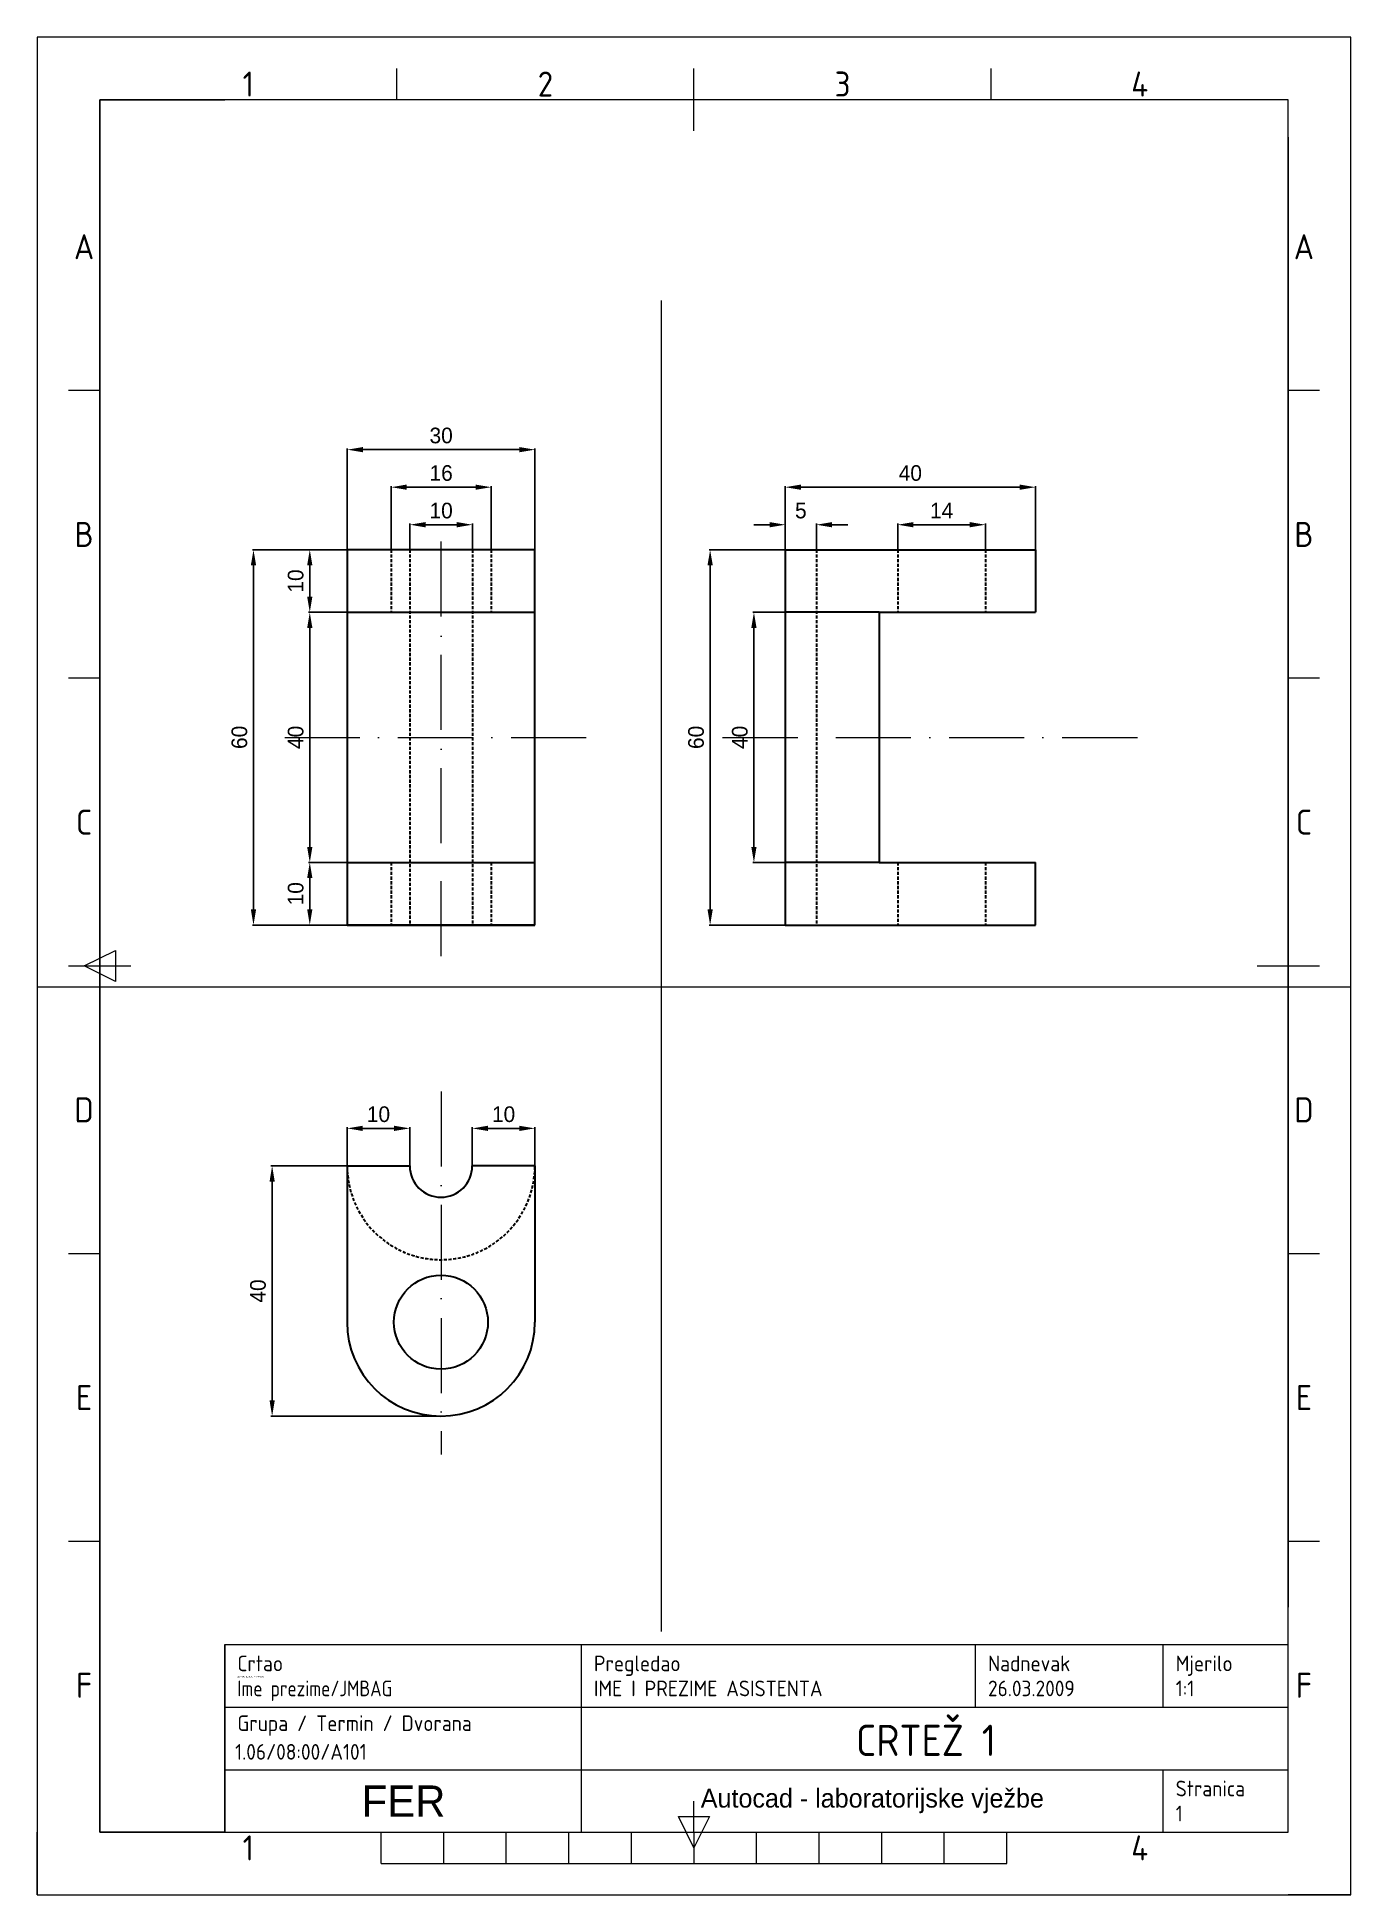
# Paper-space layout 'Izometrija FER' of a CAD drawing. Header units: inches, sheet in millimetres. Extents: x 0 to 210, y 0 to 297.
# The model-space entities are those that its viewports show. They can reach past a viewport. Long polylines and large blocks are cut down to what shows.
import ezdxf
from ezdxf.enums import TextEntityAlignment as Align

# ---------------------------------------------------------------- set-up
doc = ezdxf.new("R2010")
doc.units = ezdxf.units.IN
doc.header["$MEASUREMENT"] = 0
doc.linetypes.add('ACAD_ISO10W100', pattern=[18, 12, -3, 0, -3])
doc.linetypes.add('DASHED', pattern=[0.75, 0.5, -0.25])
for name, color, linetype, lineweight in [('bridovi', 7, 'Continuous', 30), ('FRAME 050', 7, 'Continuous', 0), ('FRAME 070', 7, 'Continuous', 0), ('FRAME 200', 8, 'Continuous', 0), ('kote', 7, 'Continuous', 15), ('nevidljivi bridovi', 7, 'DASHED', 30), ('pomocne', 3, 'Continuous', 15), ('simetrala', 1, 'ACAD_ISO10W100', 15), ('TEKST SASTAVNICE', 7, 'Continuous', 0), ('Viewport', 7, 'Continuous', 0)]:
    doc.layers.add(name, color=color, linetype=linetype, lineweight=lineweight)
doc.styles.add('ISO Proportional', font='')
doc.styles.get('ISO Proportional').set_extended_font_data('isocp.shx')
doc.dimstyles.get("Standard").update_dxf_attribs({"dimtxt": 2.5, "dimasz": 2.5, "dimexe": 0.18, "dimexo": 0.0625, "dimgap": 1, "dimtad": 1, "dimdec": 0, "dimzin": 0, "dimdsep": 46, "dimtxsty": 'Standard', "dimcen": 0.09, "dimadec": 0, "dimazin": 0, "dimtfac": 1, "dimtdec": 0, "dimtofl": 0, "dimtmove": 0, "dimatfit": 3, "dimfxl": 1, "dimtolj": 1, "dimtzin": 0, "dimarcsym": 0})

# ---------------------------------------------------------------- blocks, each defined once
blk = doc.blocks.new('ISO_A4_FER_AutoCAD[1].dwg')
at = {"layer": 'FRAME 050'}
for p, q in [((57.5, 287), (57.5, 292)), ((105, 282), (105, 292)), ((152.5, 287), (152.5, 292)), ((10, 240.5), (5, 240.5)), ((205, 240.5), (200, 240.5)), ((10, 194.5), (5, 194.5)), ((205, 194.5), (200, 194.5)), ((7.5, 148.5), (12.5, 151)), ((12.5, 151), (12.5, 146)), ((5, 148.5), (15, 148.5)), ((12.5, 146), (7.5, 148.5)), ((195, 148.5), (205, 148.5)), ((10, 102.5), (5, 102.5)), ((205, 102.5), (200, 102.5)), ((10, 56.5), (5, 56.5)), ((205, 56.5), (200, 56.5)), ((105, 10), (105, 15)), ((105, 7.5), (102.5, 12.5)), ((102.5, 12.5), (107.5, 12.5)), ((107.5, 12.5), (105, 7.5)), ((55, 5), (55, 10)), ((65, 5), (65, 10)), ((75, 5), (75, 10)), ((85, 5), (85, 10)), ((95, 5), (95, 10)), ((105, 10), (105, 5)), ((115, 5), (115, 10)), ((125, 5), (125, 10)), ((135, 5), (135, 10)), ((145, 5), (145, 10)), ((155, 5), (155, 10)), ((55, 5), (155, 5))]:
    blk.add_line(p, q, dxfattribs=at)
at = {"layer": 'FRAME 070'}
for p, q in [((10, 287), (10, 10)), ((200, 287), (10, 287)), ((200, 10), (200, 287)), ((30, 40), (200, 40)), ((30, 10), (30, 40)), ((87, 30), (87, 40)), ((150, 30), (150, 40)), ((180, 30), (180, 40)), ((30, 30), (200, 30)), ((87.01, 10.02), (87.02, 30)), ((30.13, 19.97), (200, 20)), ((180, 10), (180, 20)), ((10, 10), (200, 10))]:
    blk.add_line(p, q, dxfattribs=at)
at = {"layer": 'FRAME 200'}
for p, q in [((0, 297), (0, 287)), ((10, 297), (0, 297)), ((210, 297), (200, 297)), ((210, 287), (210, 297)), ((0, 0), (0, 10)), ((210, 0), (210, 10)), ((0, 0), (10, 0)), ((210, 0), (200, 0))]:
    blk.add_line(p, q, dxfattribs=at)
at = {"layer": 'Viewport'}
for p, q in [((10, 287), (30, 287)), ((10, 10), (10, 287)), ((200, 281), (200, 46)), ((30, 40), (30, 10)), ((30, 10), (10, 10))]:
    blk.add_line(p, q, dxfattribs=at)
at = {"layer": 'FRAME 050', "style": 'ISO Proportional'}
for s, p in [('1', (33.75, 289.5)), ('2', (81.25, 289.5)), ('3', (128.75, 289.5)), ('4', (176.25, 289.5)), ('A', (7.5, 263.5)), ('A', (202.5, 263.5)), ('B', (7.5, 217.5)), ('B', (202.5, 217.5)), ('C', (7.5, 171.5)), ('C', (202.5, 171.5)), ('D', (7.5, 125.5)), ('D', (202.5, 125.5)), ('E', (7.5, 79.5)), ('E', (202.5, 79.5)), ('F', (7.5, 33.5)), ('F', (202.5, 33.5)), ('1', (33.75, 7.5)), ('4', (176.25, 7.5))]:
    blk.add_text(s, height=4, dxfattribs=at).set_placement(p, align=Align.MIDDLE_CENTER)
at = {"layer": 'FRAME 070', "linetype": 'Continuous', "lineweight": 0, "attachment_point": 5}
for s, insert, char_height, width in [('FER', (58.57, 14.99), 5, 56.8833), ('Autocad - laboratorijske vježbe', (133.51, 15), 3, 92.9897)]:
    blk.add_mtext(s, dxfattribs=dict(at, insert=insert, char_height=char_height, width=width))
at = {"layer": 'TEKST SASTAVNICE', "linetype": 'Continuous', "lineweight": 0, "char_height": 2.5, "attachment_point": 1, "style": 'ISO Proportional'}
for s, insert, width in [('Crtao', (32, 38.25), 9.5238), ('Pregledao', (89, 38.25), 17.619), ('Nadnevak', (152, 38.25), 17.0238), ('Mjerilo', (182, 38.25), 11.1905), ('Stranica', (182, 18.25), 14.6429)]:
    blk.add_mtext(s, dxfattribs=dict(at, insert=insert, width=width))
at = {"layer": 'TEKST SASTAVNICE', "linetype": 'Continuous', "lineweight": 0, "insert": (32, 28.69), "char_height": 2.5, "width": 52.2994, "attachment_point": 1}
blk.add_mtext('{\\Fisocp|c238;Grupa / Termin / Dvorana}', dxfattribs=at)
at = {"layer": 'TEKST SASTAVNICE', "style": 'ISO Proportional'}
for tag, p in [('IME_I_PREZIME/MB', (32, 33)), ('IME_I_PREZIME_ASISTENTA', (89, 33)), ('NADNEVAK', (152, 33)), ('MJERILO', (182, 33)), ('GRUPA/TERMIN/DVORANA', (31.64, 22.86)), ('STR_BR', (182, 13))]:
    blk.add_attdef(tag, text='', height=2.5, dxfattribs=at).set_placement(p, align=Align.MIDDLE_LEFT)
blk.add_attdef('NAZIV_CRTEZA', text='', height=5, dxfattribs=at).set_placement((142.08, 24.7), align=Align.MIDDLE_CENTER)
blk = doc.blocks.new('*D1')
at = {"layer": 'Defpoints', "color": 0}
for p in [(70, 130), (55, 70), (70, 70)]:
    blk.add_point(p, dxfattribs=at)
at = {"layer": 'kote', "color": 0, "lineweight": -2}
for p, q in [((69.94, 130), (54.82, 130)), ((55, 127.5), (55, 72.5)), ((69.94, 70), (54.82, 70))]:
    blk.add_line(p, q, dxfattribs=at)
at = {"layer": 'kote', "color": 0}
for points in [[(54.58, 127.5), (55.42, 127.5), (55, 130)], [(54.58, 72.5), (55.42, 72.5), (55, 70)]]:
    blk.add_solid(points, dxfattribs=at)
at = {"layer": 'kote', "color": 0, "insert": (52.75, 100), "char_height": 2.5, "attachment_point": 5, "rotation": 90}
blk.add_mtext('\\A1;60', dxfattribs=at)
blk = doc.blocks.new('*D2')
at = {"layer": 'Defpoints', "color": 0}
for p in [(70, 120), (64, 80), (70, 80)]:
    blk.add_point(p, dxfattribs=at)
at = {"layer": 'kote', "color": 0, "lineweight": -2}
for p, q in [((69.94, 120), (63.82, 120)), ((64, 117.5), (64, 82.5)), ((69.94, 80), (63.82, 80))]:
    blk.add_line(p, q, dxfattribs=at)
at = {"layer": 'kote', "color": 0}
for points in [[(63.58, 117.5), (64.42, 117.5), (64, 120)], [(63.58, 82.5), (64.42, 82.5), (64, 80)]]:
    blk.add_solid(points, dxfattribs=at)
at = {"layer": 'kote', "color": 0, "insert": (61.75, 100), "char_height": 2.5, "attachment_point": 5, "rotation": 90}
blk.add_mtext('\\A1;40', dxfattribs=at)
blk = doc.blocks.new('*D3')
at = {"layer": 'Defpoints', "color": 0}
for p in [(70, 130), (64, 120), (70, 120)]:
    blk.add_point(p, dxfattribs=at)
at = {"layer": 'kote', "color": 0, "lineweight": -2}
for p, q in [((69.94, 130), (63.82, 130)), ((64, 127.5), (64, 122.5)), ((69.94, 120), (63.82, 120))]:
    blk.add_line(p, q, dxfattribs=at)
at = {"layer": 'kote', "color": 0}
for points in [[(63.58, 127.5), (64.42, 127.5), (64, 130)], [(63.58, 122.5), (64.42, 122.5), (64, 120)]]:
    blk.add_solid(points, dxfattribs=at)
at = {"layer": 'kote', "color": 0, "insert": (61.75, 125), "char_height": 2.5, "attachment_point": 5, "rotation": 90}
blk.add_mtext('\\A1;10', dxfattribs=at)
blk = doc.blocks.new('*D4')
at = {"layer": 'Defpoints', "color": 0}
for p in [(70, 80), (64, 70), (70, 70)]:
    blk.add_point(p, dxfattribs=at)
at = {"layer": 'kote', "color": 0, "lineweight": -2}
for p, q in [((69.94, 80), (63.82, 80)), ((64, 77.5), (64, 72.5)), ((69.94, 70), (63.82, 70))]:
    blk.add_line(p, q, dxfattribs=at)
at = {"layer": 'kote', "color": 0}
for points in [[(63.58, 77.5), (64.42, 77.5), (64, 80)], [(63.58, 72.5), (64.42, 72.5), (64, 70)]]:
    blk.add_solid(points, dxfattribs=at)
at = {"layer": 'kote', "color": 0, "insert": (61.75, 75), "char_height": 2.5, "attachment_point": 5, "rotation": 90}
blk.add_mtext('\\A1;10', dxfattribs=at)
blk = doc.blocks.new('*D5')
at = {"layer": 'Defpoints', "color": 0}
for p in [(180, 140), (140, 130), (180, 130)]:
    blk.add_point(p, dxfattribs=at)
at = {"layer": 'kote', "color": 0, "lineweight": -2}
for p, q in [((140, 130.06), (140, 140.18)), ((142.5, 140), (177.5, 140)), ((180, 130.06), (180, 140.18))]:
    blk.add_line(p, q, dxfattribs=at)
at = {"layer": 'kote', "color": 0}
for points in [[(142.5, 140.42), (142.5, 139.58), (140, 140)], [(177.5, 140.42), (177.5, 139.58), (180, 140)]]:
    blk.add_solid(points, dxfattribs=at)
at = {"layer": 'kote', "color": 0, "insert": (160, 142.25), "char_height": 2.5, "attachment_point": 5}
blk.add_mtext('\\A1;40', dxfattribs=at)
blk = doc.blocks.new('*D6')
at = {"layer": 'Defpoints', "color": 0}
for p in [(172, 134), (158, 130), (172, 130)]:
    blk.add_point(p, dxfattribs=at)
at = {"layer": 'kote', "color": 0, "lineweight": -2}
for p, q in [((158, 130.06), (158, 134.18)), ((160.5, 134), (169.5, 134)), ((172, 130.06), (172, 134.18))]:
    blk.add_line(p, q, dxfattribs=at)
at = {"layer": 'kote', "color": 0}
for points in [[(160.5, 134.42), (160.5, 133.58), (158, 134)], [(169.5, 134.42), (169.5, 133.58), (172, 134)]]:
    blk.add_solid(points, dxfattribs=at)
at = {"layer": 'kote', "color": 0, "insert": (165, 136.25), "char_height": 2.5, "attachment_point": 5}
blk.add_mtext('\\A1;14', dxfattribs=at)
blk = doc.blocks.new('*D7')
at = {"layer": 'Defpoints', "color": 0}
for p in [(140, 130), (128, 70), (140, 70)]:
    blk.add_point(p, dxfattribs=at)
at = {"layer": 'kote', "color": 0, "lineweight": -2}
for p, q in [((139.94, 130), (127.82, 130)), ((128, 127.5), (128, 72.5)), ((139.94, 70), (127.82, 70))]:
    blk.add_line(p, q, dxfattribs=at)
at = {"layer": 'kote', "color": 0}
for points in [[(127.58, 127.5), (128.42, 127.5), (128, 130)], [(127.58, 72.5), (128.42, 72.5), (128, 70)]]:
    blk.add_solid(points, dxfattribs=at)
at = {"layer": 'kote', "color": 0, "insert": (125.75, 100), "char_height": 2.5, "attachment_point": 5, "rotation": 90}
blk.add_mtext('\\A1;60', dxfattribs=at)
blk = doc.blocks.new('*D8')
at = {"layer": 'Defpoints', "color": 0}
for p in [(140, 120), (135, 80), (140, 80)]:
    blk.add_point(p, dxfattribs=at)
at = {"layer": 'kote', "color": 0, "lineweight": -2}
for p, q in [((139.94, 120), (134.82, 120)), ((135, 117.5), (135, 82.5)), ((139.94, 80), (134.82, 80))]:
    blk.add_line(p, q, dxfattribs=at)
at = {"layer": 'kote', "color": 0}
for points in [[(134.58, 117.5), (135.42, 117.5), (135, 120)], [(134.58, 82.5), (135.42, 82.5), (135, 80)]]:
    blk.add_solid(points, dxfattribs=at)
at = {"layer": 'kote', "color": 0, "insert": (132.75, 100), "char_height": 2.5, "attachment_point": 5, "rotation": 90}
blk.add_mtext('\\A1;40', dxfattribs=at)
blk = doc.blocks.new('*D9')
at = {"layer": 'Defpoints', "color": 0}
for p in [(145, 134), (140, 130), (145, 130)]:
    blk.add_point(p, dxfattribs=at)
at = {"layer": 'kote', "color": 0, "lineweight": -2}
for p, q in [((137.5, 134), (135, 134)), ((140, 130.06), (140, 134.18)), ((145, 130.06), (145, 134.18)), ((147.5, 134), (150, 134))]:
    blk.add_line(p, q, dxfattribs=at)
at = {"layer": 'kote', "color": 0}
for points in [[(137.5, 134.42), (137.5, 133.58), (140, 134)], [(147.5, 134.42), (147.5, 133.58), (145, 134)]]:
    blk.add_solid(points, dxfattribs=at)
at = {"layer": 'kote', "color": 0, "insert": (142.5, 136.25), "char_height": 2.5, "attachment_point": 5}
blk.add_mtext('\\A1;5', dxfattribs=at)
blk = doc.blocks.new('*D11')
at = {"layer": 'Defpoints', "color": 0}
for p in [(79.98, 37.49), (69.98, 31.49), (79.98, 31.49)]:
    blk.add_point(p, dxfattribs=at)
at = {"layer": 'kote', "color": 0, "lineweight": -2}
for p, q in [((69.98, 31.55), (69.98, 37.67)), ((72.48, 37.49), (77.48, 37.49)), ((79.98, 31.55), (79.98, 37.67))]:
    blk.add_line(p, q, dxfattribs=at)
at = {"layer": 'kote', "color": 0}
for points in [[(72.48, 37.91), (72.48, 37.07), (69.98, 37.49)], [(77.48, 37.91), (77.48, 37.07), (79.98, 37.49)]]:
    blk.add_solid(points, dxfattribs=at)
at = {"layer": 'kote', "color": 0, "insert": (74.98, 39.74), "char_height": 2.5, "attachment_point": 5}
blk.add_mtext('\\A1;10', dxfattribs=at)
blk = doc.blocks.new('*D12')
at = {"layer": 'Defpoints', "color": 0}
for p in [(99.98, 37.49), (89.98, 31.49), (99.98, 31.49)]:
    blk.add_point(p, dxfattribs=at)
at = {"layer": 'kote', "color": 0, "lineweight": -2}
for p, q in [((89.98, 31.55), (89.98, 37.67)), ((92.48, 37.49), (97.48, 37.49)), ((99.98, 31.55), (99.98, 37.67))]:
    blk.add_line(p, q, dxfattribs=at)
at = {"layer": 'kote', "color": 0}
for points in [[(92.48, 37.91), (92.48, 37.07), (89.98, 37.49)], [(97.48, 37.91), (97.48, 37.07), (99.98, 37.49)]]:
    blk.add_solid(points, dxfattribs=at)
at = {"layer": 'kote', "color": 0, "insert": (94.98, 39.74), "char_height": 2.5, "attachment_point": 5}
blk.add_mtext('\\A1;10', dxfattribs=at)
blk = doc.blocks.new('*D13')
at = {"layer": 'Defpoints', "color": 0}
for p in [(90, 134), (80, 130), (90, 130)]:
    blk.add_point(p, dxfattribs=at)
at = {"layer": 'kote', "color": 0, "lineweight": -2}
for p, q in [((80, 130.06), (80, 134.18)), ((82.5, 134), (87.5, 134)), ((90, 130.06), (90, 134.18))]:
    blk.add_line(p, q, dxfattribs=at)
at = {"layer": 'kote', "color": 0}
for points in [[(82.5, 134.42), (82.5, 133.58), (80, 134)], [(87.5, 134.42), (87.5, 133.58), (90, 134)]]:
    blk.add_solid(points, dxfattribs=at)
at = {"layer": 'kote', "color": 0, "insert": (85, 136.25), "char_height": 2.5, "attachment_point": 5}
blk.add_mtext('\\A1;10', dxfattribs=at)
blk = doc.blocks.new('*D14')
at = {"layer": 'Defpoints', "color": 0}
for p in [(93, 140), (77, 130), (93, 130)]:
    blk.add_point(p, dxfattribs=at)
at = {"layer": 'kote', "color": 0, "lineweight": -2}
for p, q in [((77, 130.06), (77, 140.18)), ((79.5, 140), (90.5, 140)), ((93, 130.06), (93, 140.18))]:
    blk.add_line(p, q, dxfattribs=at)
at = {"layer": 'kote', "color": 0}
for points in [[(79.5, 140.42), (79.5, 139.58), (77, 140)], [(90.5, 140.42), (90.5, 139.58), (93, 140)]]:
    blk.add_solid(points, dxfattribs=at)
at = {"layer": 'kote', "color": 0, "insert": (85, 142.25), "char_height": 2.5, "attachment_point": 5}
blk.add_mtext('\\A1;16', dxfattribs=at)
blk = doc.blocks.new('*D29')
at = {"layer": 'Defpoints', "color": 0}
for p in [(69.98, 31.49), (57.98, -8.51), (85, -8.51)]:
    blk.add_point(p, dxfattribs=at)
at = {"layer": 'kote', "color": 0, "lineweight": -2}
for p, q in [((69.92, 31.49), (57.8, 31.49)), ((57.98, 28.99), (57.98, -6.01)), ((84.94, -8.51), (57.8, -8.51))]:
    blk.add_line(p, q, dxfattribs=at)
at = {"layer": 'kote', "color": 0}
for points in [[(57.57, 28.99), (58.4, 28.99), (57.98, 31.49)], [(57.57, -6.01), (58.4, -6.01), (57.98, -8.51)]]:
    blk.add_solid(points, dxfattribs=at)
at = {"layer": 'kote', "color": 0, "insert": (55.73, 11.49), "char_height": 2.5, "attachment_point": 5, "rotation": 90}
blk.add_mtext('\\A1;40', dxfattribs=at)
blk = doc.blocks.new('*D30')
at = {"layer": 'Defpoints', "color": 0}
for p in [(100, 146), (70, 130), (100, 130)]:
    blk.add_point(p, dxfattribs=at)
at = {"layer": 'kote', "color": 0, "lineweight": -2}
for p, q in [((70, 130.06), (70, 146.18)), ((72.5, 146), (97.5, 146)), ((100, 130.06), (100, 146.18))]:
    blk.add_line(p, q, dxfattribs=at)
at = {"layer": 'kote', "color": 0}
for points in [[(72.5, 146.42), (72.5, 145.58), (70, 146)], [(97.5, 146.42), (97.5, 145.58), (100, 146)]]:
    blk.add_solid(points, dxfattribs=at)
at = {"layer": 'kote', "color": 0, "insert": (85, 148.25), "char_height": 2.5, "attachment_point": 5}
blk.add_mtext('\\A1;30', dxfattribs=at)

msp = doc.modelspace()

# ---------------------------------------------------------------- linework, layer by layer
at = {"layer": 'bridovi'}
for p, q in [((70, 130), (70, 70)), ((100, 130), (70, 130)), ((100, 70), (100, 130)), ((140, 130), (180, 130)), ((140, 130), (140, 70)), ((180, 130), (180, 120)), ((70, 120), (100, 120)), ((155, 120), (140, 120)), ((155, 120), (180, 120)), ((155, 120), (155, 80)), ((70, 80), (100, 80)), ((155, 80), (140, 80)), ((155, 80), (180, 80)), ((180, 70), (180, 80)), ((70, 70), (100, 70)), ((70, 70), (100, 70)), ((100, 70), (70, 70)), ((140, 70), (180, 70)), ((69.98, 31.49), (69.98, 6.49)), ((69.98, 31.49), (79.98, 31.49)), ((99.98, 31.49), (89.98, 31.49)), ((99.98, 31.49), (99.98, 6.49))]:
    msp.add_line(p, q, dxfattribs=at)
msp.add_circle((84.97, 6.51), 7.51, dxfattribs=at)
for centre, radius, start, end in [((84.98, 31.49), 5, 180, 0), ((84.97, 6.51), 15.02, 180.0658, 359.9342)]:
    msp.add_arc(centre, radius, start, end, dxfattribs=at)
at = {"layer": 'kote'}
for q in [(100, 130), (70, 120)]:
    msp.add_line((70, 130), q, dxfattribs=at)
at = {"layer": 'nevidljivi bridovi'}
for p, q in [((77, 130), (77, 120)), ((80, 130), (80, 70)), ((90, 130), (90, 70)), ((93, 130), (93, 120)), ((145, 130), (145, 70)), ((158, 130), (158, 120)), ((172, 130), (172, 120)), ((77, 80), (77, 70)), ((93, 80), (93, 70)), ((158, 80), (158, 70)), ((172, 80), (172, 70))]:
    msp.add_line(p, q, dxfattribs=at)
msp.add_arc((84.98, 31.49), 15, 180, 0, dxfattribs=at)
at = {"layer": 'pomocne'}
for p, q in [((120.16, 169.85), (120.16, -42.96)), ((-89.54, 60.11), (340.37, 60.11))]:
    msp.add_line(p, q, dxfattribs=at)
at = {"layer": 'simetrala'}
for p, q in [((85, 65), (85, 134)), ((60, 100), (109, 100)), ((130, 100), (197, 100)), ((85, 43.37), (85, -14.63))]:
    msp.add_line(p, q, dxfattribs=at)

# ---------------------------------------------------------------- dimensions: what is measured, and where the dimension line sits
at = {"layer": 'kote'}
for base, p1, p2, picture, middle in [((100, 146), (70, 130), (100, 130), '*D30', (85, 148.25)), ((93, 140), (77, 130), (93, 130), '*D14', (85, 142.25)), ((180, 140), (140, 130), (180, 130), '*D5', (160, 142.25)), ((90, 134), (80, 130), (90, 130), '*D13', (85, 136.25)), ((145, 134), (140, 130), (145, 130), '*D9', (142.5, 136.25)), ((172, 134), (158, 130), (172, 130), '*D6', (165, 136.25)), ((79.98, 37.49), (69.98, 31.49), (79.98, 31.49), '*D11', (74.98, 39.74)), ((99.98, 37.49), (89.98, 31.49), (99.98, 31.49), '*D12', (94.98, 39.74))]:
    dim = msp.add_linear_dim(base=base, p1=p1, p2=p2, dimstyle='Standard', dxfattribs=at)
    dim.commit()
    dim.dimension.update_dxf_attribs({"geometry": picture, "text_midpoint": middle})
for base, p1, p2, picture, middle in [((55, 70), (70, 130), (70, 70), '*D1', (52.75, 100)), ((64, 120), (70, 130), (70, 120), '*D3', (61.75, 125)), ((128, 70), (140, 130), (140, 70), '*D7', (125.75, 100)), ((64, 80), (70, 120), (70, 80), '*D2', (61.75, 100)), ((135, 80), (140, 120), (140, 80), '*D8', (132.75, 100)), ((64, 70), (70, 80), (70, 70), '*D4', (61.75, 75)), ((57.98, -8.51), (69.98, 31.49), (85, -8.51), '*D29', (55.73, 11.49))]:
    dim = msp.add_linear_dim(base=base, p1=p1, p2=p2, angle=90, dimstyle='Standard', dxfattribs=at)
    dim.commit()
    dim.dimension.update_dxf_attribs({"geometry": picture, "text_midpoint": middle})

psp = doc.layouts.new('Izometrija FER')

# ---------------------------------------------------------------- block references
at = {"layer": 'kote'}
ref = psp.add_blockref('ISO_A4_FER_AutoCAD[1].dwg', (0, 0), dxfattribs=at)
ref.add_attrib('IME_I_PREZIME/MB', 'Ime prezime/JMBAG', dxfattribs={"layer": 'TEKST SASTAVNICE', "height": 2.5, "style": 'ISO Proportional', "width": 0.9}).set_placement((32, 33), align=Align.MIDDLE_LEFT)
ref.add_attrib('IME_I_PREZIME_ASISTENTA', 'IME I PREZIME ASISTENTA', dxfattribs={"layer": 'TEKST SASTAVNICE', "height": 2.5, "style": 'ISO Proportional'}).set_placement((89, 33), align=Align.MIDDLE_LEFT)
ref.add_attrib('NADNEVAK', '26.03.2009', dxfattribs={"layer": 'TEKST SASTAVNICE', "height": 2.5, "style": 'ISO Proportional'}).set_placement((152, 33), align=Align.MIDDLE_LEFT)
ref.add_attrib('NAZIV_CRTEZA', 'CRTEŽ 1', dxfattribs={"layer": 'TEKST SASTAVNICE', "height": 5, "style": 'ISO Proportional'}).set_placement((142.08, 24.7), align=Align.MIDDLE_CENTER)
ref.add_attrib('MJERILO', '1:1', dxfattribs={"layer": 'TEKST SASTAVNICE', "height": 2.5, "style": 'ISO Proportional'}).set_placement((182, 33), align=Align.MIDDLE_LEFT)
ref.add_attrib('STR_BR', '1', dxfattribs={"layer": 'TEKST SASTAVNICE', "height": 2.5, "style": 'ISO Proportional'}).set_placement((182, 13), align=Align.MIDDLE_LEFT)
ref.add_attrib('GRUPA/TERMIN/DVORANA', '1.06/08:00/A101', dxfattribs={"layer": 'TEKST SASTAVNICE', "height": 2.5, "style": 'ISO Proportional'}).set_placement((31.64, 22.86), align=Align.MIDDLE_LEFT)

# ---------------------------------------------------------------- texts
at = {"layer": 'kote', "insert": (32, 35), "char_height": 0.2, "width": 35, "attachment_point": 1}
psp.add_mtext('{\\fTimes New Roman|b0|i0|c238|p18;HRVOJE JELAČIĆ / 0036443365}', dxfattribs=at)

# ---------------------------------------------------------------- viewports
at = {"layer": 'kote', "view_target_point": (90.4, 57.61)}
psp.add_viewport(center=(105, 148.5), size=(210, 297), view_center_point=(35.02, 5.84), view_height=297, dxfattribs=at)

doc.saveas('drawing.dxf')
